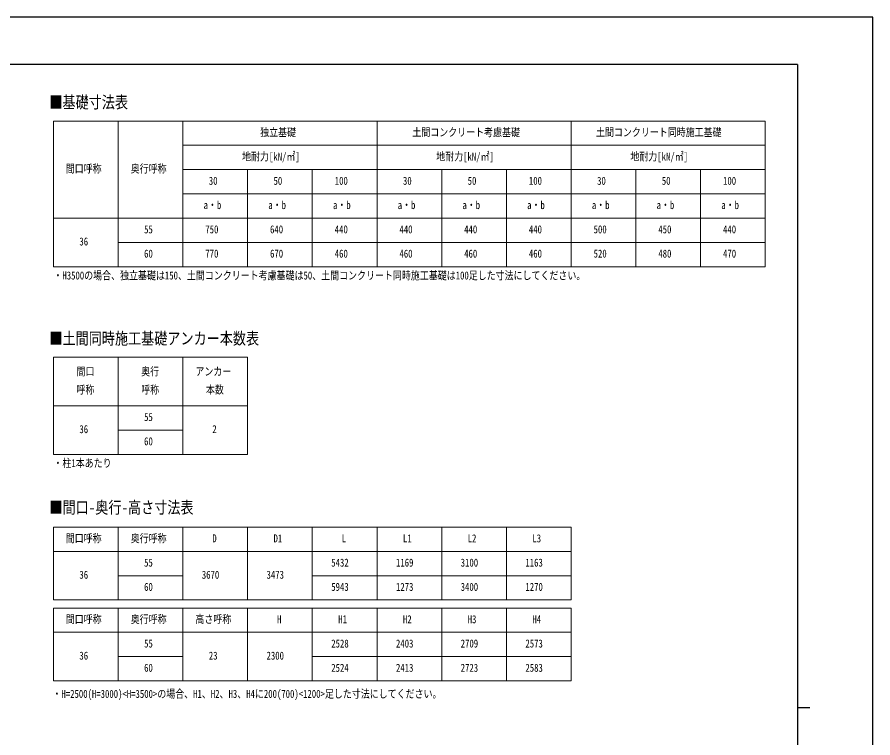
# Model space of a CAD drawing. Units: millimetres, scale not verified. Extents: x -12615 to 12615, y -8910 to 8910.
# Drawn here: x 2036 to 12615, y 0 to 8910 of the extents above; entities that cross this region are included whole.
import ezdxf
from ezdxf.enums import TextEntityAlignment as Align

# ---------------------------------------------------------------- set-up
doc = ezdxf.new("R2010")
doc.units = ezdxf.units.MM
doc.header["$LTSCALE"] = 40
doc.layers.add('0-1_TABLE1', color=7, linetype='Continuous', lineweight=18)
doc.layers.add('0-2_USER1', color=3, linetype='Continuous')
doc.layers.add('0-8_YKK_ZWAK', color=7, linetype='Continuous')
doc.styles.add('ＭＳ ゴシック', font='')
doc.styles.get('ＭＳ ゴシック').set_extended_font_data('MS Gothic')

msp = doc.modelspace()

# ---------------------------------------------------------------- linework, layer by layer
at = {"layer": '0-1_TABLE1'}
for p, q in [((2485.06, 7625), (11285.06, 7625)), ((2485.06, 7625), (2485.06, 5825)), ((3285.06, 7625), (3285.06, 5825)), ((4085.06, 7625), (4085.06, 5825)), ((6485.06, 7625), (6485.06, 5825)), ((8885.06, 7625), (8885.06, 5825)), ((4085.06, 7325), (11285.06, 7325)), ((4085.06, 7025), (11285.06, 7025)), ((4885.06, 7025), (4885.06, 5825)), ((5685.06, 7025), (5685.06, 5825)), ((7285.06, 7025), (7285.06, 5825)), ((8085.06, 7025), (8085.06, 5825)), ((9685.06, 7025), (9685.06, 5825)), ((10485.06, 7025), (10485.06, 5825)), ((4085.06, 6725), (11285.06, 6725)), ((2485.06, 6425), (11285.06, 6425)), ((3285.06, 6125), (11285.06, 6125)), ((2485.06, 4705), (4885.06, 4705)), ((2485.06, 4705), (2485.06, 3505)), ((3285.06, 4705), (3285.06, 3505)), ((4085.06, 4705), (4085.06, 3505)), ((4885.06, 4705), (4885.06, 3505)), ((2485.06, 4105), (4885.06, 4105)), ((3285.06, 3805), (4085.06, 3805)), ((2485.06, 2605), (8885.06, 2605)), ((2485.06, 2605), (2485.06, 1705)), ((3285.06, 2605), (3285.06, 1705)), ((4085.06, 2605), (4085.06, 1705)), ((4885.06, 2605), (4885.06, 1705)), ((5685.06, 2605), (5685.06, 1705)), ((6485.06, 2605), (6485.06, 1705)), ((7285.06, 2605), (7285.06, 1705)), ((8085.06, 2605), (8085.06, 1705)), ((8885.06, 2605), (8885.06, 1705)), ((2485.06, 2305), (8885.06, 2305)), ((3285.06, 2005), (4085.06, 2005)), ((5685.06, 2005), (8885.06, 2005)), ((2485.06, 1705), (8885.06, 1705)), ((2485.06, 1605), (8885.06, 1605)), ((2485.06, 1605), (2485.06, 705)), ((3285.06, 1605), (3285.06, 705)), ((4085.06, 1605), (4085.06, 705)), ((4885.06, 1605), (4885.06, 705)), ((5685.06, 1605), (5685.06, 705)), ((6485.06, 1605), (6485.06, 705)), ((7285.06, 1605), (7285.06, 705)), ((8085.06, 1605), (8085.06, 705)), ((8885.06, 1605), (8885.06, 705)), ((2485.06, 1305), (8885.06, 1305)), ((3285.06, 1005), (4085.06, 1005)), ((5685.06, 1005), (8885.06, 1005)), ((2485.06, 705), (8885.06, 705))]:
    msp.add_line(p, q, dxfattribs=at)
for points in [[(11285.06, 7625), (11285.06, 7025), (11285.06, 5825)], [(2485.06, 5825), (3285.06, 5825), (11285.06, 5825)], [(2485.06, 3505), (3285.06, 3505), (4085.06, 3505), (4885.06, 3505)]]:
    msp.add_lwpolyline(points, dxfattribs=at)
at = {"layer": '0-8_YKK_ZWAK'}
for p, q in [((11685.06, 8325), (-11714.94, 8325)), ((11685.06, 8325), (11685.06, -7575)), ((11685.06, 375), (11835.06, 375))]:
    msp.add_line(p, q, dxfattribs=at)
msp.add_lwpolyline([(-12615, -8910), (12615, -8910), (12615, 8910), (-12615, 8910)], close=True, dxfattribs=at)

# ---------------------------------------------------------------- texts
at = {"layer": '0-1_TABLE1', "style": 'ＭＳ ゴシック', "width": 0.8}
for s, p in [('独立基礎', (5040.26, 7407.5)), ('土間コンクリート考慮基礎', (6921.86, 7407.5)), ('土間コンクリート同時施工基礎', (9192.26, 7407.5)), ('地耐力[kN/㎡]', (4817.06, 7107.5)), ('地耐力[kN/㎡]', (7217.06, 7107.5)), ('地耐力[kN/㎡]', (9617.06, 7107.5)), ('間口呼称', (2636.66, 6957.5)), ('奥行呼称', (3440.26, 6957.5)), ('30', (4405.86, 6807.5)), ('50', (5205.86, 6807.5)), ('100', (5962.66, 6807.5)), ('30', (6805.86, 6807.5)), ('50', (7605.86, 6807.5)), ('100', (8362.66, 6807.5)), ('30', (9205.86, 6807.5)), ('50', (10005.86, 6807.5)), ('100', (10762.66, 6807.5)), ('a・b', (4341.06, 6507.5)), ('a・b', (5141.06, 6507.5)), ('a・b', (5941.06, 6507.5)), ('a・b', (6741.06, 6507.5)), ('a・b', (7541.06, 6507.5)), ('a・b', (8341.06, 6507.5)), ('a・b', (9141.06, 6507.5)), ('a・b', (9941.06, 6507.5)), ('a・b', (10741.06, 6507.5)), ('55', (3605.86, 6207.5)), ('750', (4362.66, 6207.5)), ('640', (5162.66, 6207.5)), ('440', (5962.66, 6207.5)), ('440', (6762.66, 6207.5)), ('440', (7562.66, 6207.5)), ('440', (8362.66, 6207.5)), ('500', (9162.66, 6207.5)), ('450', (9962.66, 6207.5)), ('440', (10762.66, 6207.5)), ('36', (2805.86, 6057.5)), ('60', (3605.86, 5907.5)), ('770', (4362.66, 5907.5)), ('670', (5162.66, 5907.5)), ('460', (5962.66, 5907.5)), ('460', (6762.66, 5907.5)), ('460', (7562.66, 5907.5)), ('460', (8362.66, 5907.5)), ('520', (9162.66, 5907.5)), ('480', (9962.66, 5907.5)), ('470', (10762.66, 5907.5)), ('間口', (2769.86, 4450)), ('奥行', (3569.86, 4450)), ('アンカー', (4240.26, 4450)), ('呼称', (2769.86, 4225)), ('呼称', (3569.86, 4225)), ('本数', (4369.86, 4225)), ('55', (3605.86, 3887.5)), ('36', (2805.86, 3737.5)), ('2', (4449.06, 3737.5)), ('60', (3605.86, 3587.5)), ('間口呼称', (2636.66, 2387.5)), ('奥行呼称', (3440.26, 2387.5)), ('D', (4449.06, 2387.5)), ('D1', (5205.86, 2387.5)), ('L', (6049.06, 2387.5)), ('L1', (6805.86, 2387.5)), ('L2', (7605.86, 2387.5)), ('L3', (8405.86, 2387.5)), ('55', (3605.86, 2087.5)), ('5432', (5919.46, 2087.5)), ('1169', (6719.46, 2087.5)), ('3100', (7519.46, 2087.5)), ('1163', (8319.46, 2087.5)), ('36', (2805.86, 1937.5)), ('3670', (4319.46, 1937.5)), ('3473', (5119.46, 1937.5)), ('60', (3605.86, 1787.5)), ('5943', (5919.46, 1787.5)), ('1273', (6719.46, 1787.5)), ('3400', (7519.46, 1787.5)), ('1270', (8319.46, 1787.5)), ('間口呼称', (2636.66, 1387.5)), ('奥行呼称', (3440.26, 1387.5)), ('高さ呼称', (4240.26, 1387.5)), ('H', (5249.06, 1387.5)), ('H1', (6005.86, 1387.5)), ('H2', (6805.86, 1387.5)), ('H3', (7605.86, 1387.5)), ('H4', (8405.86, 1387.5)), ('55', (3605.86, 1087.5)), ('2528', (5919.46, 1087.5)), ('2403', (6719.46, 1087.5)), ('2709', (7519.46, 1087.5)), ('2573', (8319.46, 1087.5)), ('36', (2805.86, 937.5)), ('23', (4405.86, 937.5)), ('2300', (5119.46, 937.5)), ('60', (3605.86, 787.5)), ('2524', (5919.46, 787.5)), ('2413', (6719.46, 787.5)), ('2723', (7519.46, 787.5)), ('2583', (8319.46, 787.5))]:
    msp.add_text(s, height=98.97, dxfattribs=at).set_placement(p, align=Align.BOTTOM_LEFT)
at = {"layer": '0-2_USER1', "style": 'ＭＳ ゴシック', "width": 0.8}
for s, height, p in [('■基礎寸法表', 148.5, (2434.99, 7739.27)), ('・H3500の場合、独立基礎は150、土間コンクリート考慮基礎は50、土間コンクリート同時施工基礎は100足した寸法にしてください。', 98.97, (2485.06, 5637.02)), ('■土間同時施工基礎アンカー本数表', 148.5, (2434.99, 4819.27)), ('・柱1本あたり', 98.97, (2485.06, 3317.02)), ('■間口-奥行-高さ寸法表', 148.5, (2434.99, 2729.6)), ('・H=2500(H=3000)<H=3500>の場合、H1、H2、H3、H4に200(700)<1200>足した寸法にしてください。', 98.97, (2473.08, 465.06))]:
    msp.add_text(s, height=height, dxfattribs=at).set_placement(p, align=Align.BOTTOM_LEFT)

doc.saveas('drawing.dxf')
